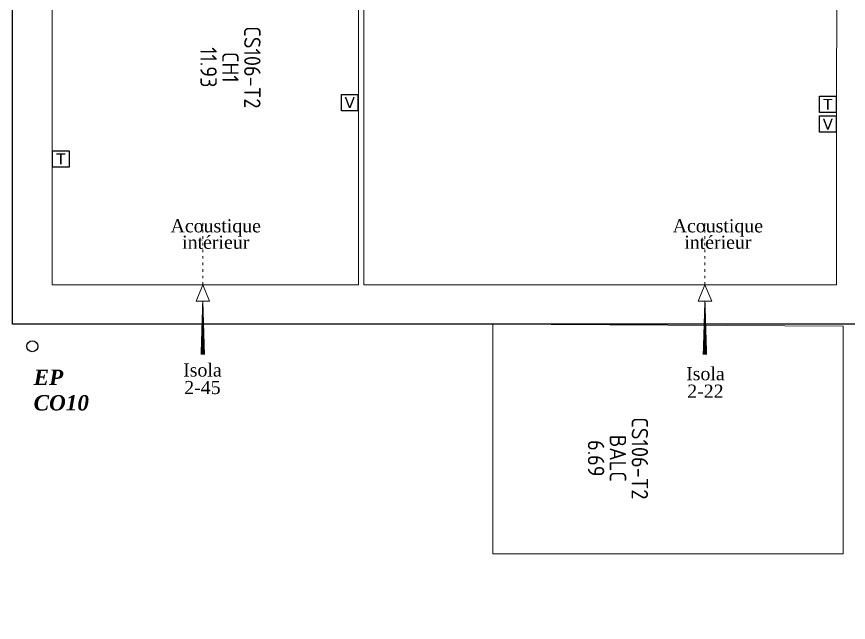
# Model space of a CAD drawing. Extents: x -2795338 to 3769695, y -3516596 to 3048438.
# Drawn here: x 482858 to 490457, y -351890 to -346353 of the extents above; entities that cross this region are included whole.
import ezdxf
from ezdxf import colors
from ezdxf.entities.mleader import LeaderData, LeaderLine
from ezdxf.math import Vec2, Vec3

# ---------------------------------------------------------------- set-up
doc = ezdxf.new("R2010")
doc.units = 0
doc.linetypes.add('ACAD_ISO03W100', pattern=[30, 12, -18])
doc.layers.add('_GAZELEC-RESERVATION', color=1, linetype='Continuous', lineweight=18)
for name, color, linetype in [('prlm-EAU-EPEXT', 145, 'Continuous'), ('prlm-ELEC-CFA', 181, 'Continuous'), ('prlm-VMC', 93, 'Continuous')]:
    doc.layers.add(name, color=color, linetype=linetype)
doc.layers.add('prlm-xpoly', color=7, linetype='Continuous', plot=False)
doc.layers.add('prlm-ZEROPLOT', color=254, linetype='Continuous', plot=False)
doc.styles.add('prlm-eau-ep', font='timesbi.ttf', dxfattribs={"height": 18})
doc.styles.add('prlm-vmc', font='pala.ttf', dxfattribs={"height": 14})
doc.styles.add('prlm-xpoly', font='isocp.shx', dxfattribs={"height": 15})
doc.styles.get("Standard").update_dxf_attribs({"font": 'arial.ttf'})

# ---------------------------------------------------------------- blocks, each defined once
blk = doc.blocks.new('xi.EA')
at = {"layer": 'prlm-VMC', "color": 0, "linetype": 'ByBlock', "lineweight": 5, "flags": 128}
blk.add_lwpolyline([(-6.17, -15), (6.17, -15), (0, 0)], close=True, dxfattribs=at)
at = {"layer": 'prlm-VMC', "color": 0, "linetype": 'ByBlock', "lineweight": -2, "flags": 128}
blk.add_lwpolyline([(0, -15, 1, 4, 0), (0, -63.63, 1, 1, 0)], format="xyseb", dxfattribs=at)
at = {"layer": 'prlm-VMC', "color": 0, "linetype": 'ByBlock', "lineweight": 5}
blk.add_solid([(0, 0), (6.17, -15), (-6.17, -15), (0, 0)], dxfattribs=at)
at = {"layer": 'prlm-ZEROPLOT', "color": 250, "linetype": 'ACAD_ISO03W100', "lineweight": 0, "ltscale": 0.2}
blk.add_lwpolyline([(0, 0), (0, 60)], dxfattribs=at)
blk = doc.blocks.new('xi.epext')
at = {"layer": 'prlm-EAU-EPEXT', "color": 0, "linetype": 'ByBlock', "lineweight": -2}
blk.add_circle((0, 0), 5, dxfattribs=at)
blk = doc.blocks.new('xi.TEL')
at = {"layer": 'prlm-ELEC-CFA', "color": 0, "linetype": 'ByBlock', "lineweight": -2, "flags": 128}
blk.add_lwpolyline([(-7.5, 7.5), (7.5, 7.5), (7.5, -7.5), (-7.5, -7.5)], close=True, dxfattribs=at)
at = {"layer": 'prlm-ELEC-CFA', "color": 0, "linetype": 'ByBlock', "insert": (0, 0), "char_height": 10, "width": 11.36, "attachment_point": 5}
blk.add_mtext('{\\fVerdana|b0|i0|c0|p34;T}', dxfattribs=at)
blk = doc.blocks.new('xi.TV')
at = {"layer": 'prlm-ELEC-CFA', "color": 0, "linetype": 'ByBlock', "lineweight": -2, "flags": 128}
blk.add_lwpolyline([(-7.5, 7.5), (7.5, 7.5), (7.5, -7.5), (-7.5, -7.5)], close=True, dxfattribs=at)
at = {"layer": 'prlm-ELEC-CFA', "color": 0, "linetype": 'ByBlock', "insert": (0, 0), "char_height": 10, "width": 11.36, "attachment_point": 5}
blk.add_mtext('{\\fVerdana|b0|i0|c0|p34;V}', dxfattribs=at)

msp = doc.modelspace()

# ---------------------------------------------------------------- linework, layer by layer
msp.add_circle((487178.691, -234079.124), 3282516.798)
at = {"layer": 'prlm-xpoly', "lineweight": 0}
for points in [[(486031.775, -348805.195), (490349.514, -348805.195), (490350.758, -344472.778), (490300.758, -344472.778), (490300.758, -342611.747), (487820.075, -342611.748), (487819.954, -344543.389), (486031.775, -344543.372)], [(485981.775, -348805.195), (485981.775, -344543.371), (483181.28, -344543.344), (483181.694, -348805.195)], [(490409.591, -349181.778), (487210.191, -349165.195), (487209.639, -351263.612), (490409.591, -351263.612)]]:
    msp.add_lwpolyline(points, close=True, dxfattribs=at)

# ---------------------------------------------------------------- block references
at = {"layer": 'prlm-EAU-EPEXT', "xscale": 10, "yscale": 10, "zscale": 10}
msp.add_blockref('xi.epext', (483001.373, -349366.08), dxfattribs=at)
at = {"layer": 'prlm-ELEC-CFA', "xscale": 10, "yscale": 10, "zscale": 10}
for name, p in [('xi.TV', (485901.776, -347138.721)), ('xi.TEL', (490269.988, -347155.012)), ('xi.TV', (490269.937, -347335.487)), ('xi.TEL', (483261.583, -347654.143))]:
    msp.add_blockref(name, p, dxfattribs=at)

# ---------------------------------------------------------------- texts
at = {"layer": 'prlm-EAU-EPEXT', "insert": (483013.361, -349579.441), "char_height": 140, "attachment_point": 1, "style": 'prlm-eau-ep'}
msp.add_mtext_dynamic_manual_height_columns('EP CO10', width=153.02069, gutter_width=75, heights=[0], dxfattribs=at)
at = {"layer": 'prlm-xpoly', "lineweight": 20, "char_height": 150, "attachment_point": 5, "rotation": 270, "line_spacing_factor": 0.8, "style": 'prlm-xpoly'}
for s, insert in [('CS106-T2\\PCH1\\P11.93', (484811.588, -346816.629)), ('CS106-T2\\PBALC\\P6.69', (488352.1, -350390.745))]:
    msp.add_mtext(s, dxfattribs=dict(at, insert=insert))

# ---------------------------------------------------------------- leaders
at = {"layer": '_GAZELEC-RESERVATION', "color": 6}
ml = msp.add_multileader_mtext('Standard', dxfattribs=at)
ml.set_content('résa n°76\\P150X150 en dalle haute', color=6)
ml.set_leader_properties()
ml.build(insert=Vec2(0, 0))
ml.multileader.update_dxf_attribs({"has_text_frame": 1, "arrow_head_size": 80, "scale": 20})
ctx = ml.context
ctx.base_point, ctx.scale, ctx.char_height, ctx.arrow_head_size, ctx.landing_gap_size, ctx.plane_origin = Vec3(474804.942, -349148.993), 20, 80, 80, 40, Vec3(468191.475, -348238.233)
notes = []
notes.append((ctx, [(0, (1, 1, 0), (476138.716, -349148.993), (-1, 0), 89.845, [(0, [(476768.914, -348584.387)], 0, [])])]))
ctx.mtext.insert, ctx.mtext.width, ctx.mtext.flow_direction = Vec3(474844.942, -349108.311), 1568.85041, 5
for ctx, leaders in notes:
    for number, flags, end, landing, length, lines in leaders:
        leader = LeaderData()
        leader.index, (leader.has_last_leader_line, leader.has_dogleg_vector, leader.attachment_direction) = number, flags
        leader.last_leader_point, leader.dogleg_vector, leader.dogleg_length = Vec3(end), Vec3(landing), length
        for number, points, colour, breaks in lines:
            line = LeaderLine()
            line.index, line.vertices, line.color, line.breaks = number, Vec3.list(points), colors.encode_raw_color(colour), breaks
            leader.lines.append(line)
        ctx.leaders.append(leader)

# ---------------------------------------------------------------- next in the draw order: texts
at = {"layer": 'prlm-VMC', "char_height": 120, "style": 'prlm-vmc', "bg_fill": 3, "box_fill_scale": 1.1, "bg_fill_color": 256, "bg_fill_transparency": 0}
for s, insert, width, attachment_point, line_spacing_factor in [('Acoustique intérieur', (484677.269, -348205.195), 236.73962, 2, 0.75), ('Acoustique intérieur', (489264.972, -348205.195), 236.73962, 2, 0.75), ('Isola\\P2-45', (484555.485, -349663.938), 173.97926, 5, 0.8), ('Isola\\P2-22', (489151.093, -349696.64), 173.97926, 5, 0.8)]:
    msp.add_mtext(s, dxfattribs=dict(at, insert=insert, width=width, attachment_point=attachment_point, line_spacing_factor=line_spacing_factor))

# ---------------------------------------------------------------- next in the draw order: linework, layer by layer
at = {"layer": 'prlm-ZEROPLOT'}
msp.add_lwpolyline([(476620.603, -340353.922), (482820.805, -340353.923), (482820.806, -333615.48), (497635.404, -333618.448), (497635.455, -349165.559), (482820.804, -349165.531), (482820.805, -342421.989), (476620.704, -342421.988)], close=True, dxfattribs=at)

# ---------------------------------------------------------------- next in the draw order: block references
at = {"layer": 'prlm-VMC', "xscale": 10, "yscale": 10, "zscale": 10}
for p in [(484558.899, -348805.195), (489146.602, -348805.195)]:
    msp.add_blockref('xi.EA', p, dxfattribs=at)

# ---------------------------------------------------------------- next in the draw order: leaders
at = {"layer": '_GAZELEC-RESERVATION', "color": 1}
ml = msp.add_multileader_mtext('Standard', dxfattribs=at)
ml.set_content('résa n°73\\P250X250 en dalle haute', color=1)
ml.set_leader_properties()
ml.build(insert=Vec2(0, 0))
ml.multileader.update_dxf_attribs({"has_text_frame": 1, "arrow_head_size": 80, "scale": 20})
ctx = ml.context
ctx.base_point, ctx.scale, ctx.char_height, ctx.arrow_head_size, ctx.landing_gap_size, ctx.plane_origin = Vec3(468419.994, -348035.471), 20, 80, 80, 40, Vec3(461815.422, -347124.711)
notes = []
notes.append((ctx, [(0, (1, 1, 0), (469762.663, -348035.471), (-1, 0), 89.845, [(0, [(469755.682, -348547.877)], 0, [])])]))
ctx.mtext.insert, ctx.mtext.width, ctx.mtext.flow_direction = Vec3(468459.994, -347994.788), 1568.85041, 5
at = {"layer": '_GAZELEC-RESERVATION', "color": 6}
ml = msp.add_multileader_mtext('Standard', dxfattribs=at)
ml.set_content('résa n°74\\P150X150 en dalle haute', color=6)
ml.set_leader_properties()
ml.build(insert=Vec2(0, 0))
ml.multileader.update_dxf_attribs({"has_text_frame": 1, "arrow_head_size": 80, "scale": 20})
ctx = ml.context
ctx.base_point, ctx.scale, ctx.char_height, ctx.arrow_head_size, ctx.landing_gap_size, ctx.plane_origin = Vec3(468212.385, -349863.708), 20, 80, 80, 40, Vec3(461598.918, -348952.948)
notes.append((ctx, [(0, (1, 1, 0), (469546.159, -349863.708), (-1, 0), 89.845, [(0, [(470176.357, -349299.102)], 0, [])])]))
ctx.mtext.insert, ctx.mtext.width, ctx.mtext.flow_direction = Vec3(468252.385, -349823.026), 1568.85041, 5
ml = msp.add_multileader_mtext('Standard', dxfattribs=at)
ml.set_content('résa n°72\\P150X150 en dalle haute', color=6)
ml.set_leader_properties()
ml.build(insert=Vec2(0, 0))
ml.multileader.update_dxf_attribs({"has_text_frame": 1, "arrow_head_size": 80, "scale": 20})
ctx = ml.context
ctx.base_point, ctx.scale, ctx.char_height, ctx.arrow_head_size, ctx.landing_gap_size, ctx.plane_origin = Vec3(465705.572, -349924.441), 20, 80, 80, 40, Vec3(459092.105, -349013.681)
notes.append((ctx, [(0, (1, 1, 0), (467039.346, -349924.441), (-1, 0), 89.845, [(0, [(467669.544, -349359.836)], 0, [])])]))
ctx.mtext.insert, ctx.mtext.width, ctx.mtext.flow_direction = Vec3(465745.572, -349883.759), 1568.85041, 5
ml = msp.add_multileader_mtext('Standard', dxfattribs=at)
ml.set_content('résa n°71\\P150X150 en dalle haute', color=6)
ml.set_leader_properties()
ml.build(insert=Vec2(0, 0))
ml.multileader.update_dxf_attribs({"has_text_frame": 1, "arrow_head_size": 80, "scale": 20})
ctx = ml.context
ctx.base_point, ctx.scale, ctx.char_height, ctx.arrow_head_size, ctx.landing_gap_size, ctx.plane_origin = Vec3(463421.859, -350261.184), 20, 80, 80, 40, Vec3(456808.392, -349350.424)
notes.append((ctx, [(0, (1, 1, 0), (464755.633, -350261.184), (-1, 0), 89.845, [(0, [(465385.831, -349696.578)], 0, [])])]))
ctx.mtext.insert, ctx.mtext.width, ctx.mtext.flow_direction = Vec3(463461.859, -350220.501), 1568.85041, 5
ml = msp.add_multileader_mtext('Standard', dxfattribs=at)
ml.set_content('résa n°75\\P150X150 en dalle haute', color=6)
ml.set_leader_properties()
ml.build(insert=Vec2(0, 0))
ml.multileader.update_dxf_attribs({"has_text_frame": 1, "arrow_head_size": 80, "scale": 20})
ctx = ml.context
ctx.base_point, ctx.scale, ctx.char_height, ctx.arrow_head_size, ctx.landing_gap_size, ctx.plane_origin = Vec3(468487.141, -350228.577), 20, 80, 80, 40, Vec3(461873.674, -349317.817)
notes.append((ctx, [(0, (1, 1, 0), (469820.915, -350228.577), (-1, 0), 89.845, [(0, [(470451.113, -349663.972)], 0, [])])]))
ctx.mtext.insert, ctx.mtext.width, ctx.mtext.flow_direction = Vec3(468527.141, -350187.895), 1568.85041, 5
for ctx, leaders in notes:
    for number, flags, end, landing, length, lines in leaders:
        leader = LeaderData()
        leader.index, (leader.has_last_leader_line, leader.has_dogleg_vector, leader.attachment_direction) = number, flags
        leader.last_leader_point, leader.dogleg_vector, leader.dogleg_length = Vec3(end), Vec3(landing), length
        for number, points, colour, breaks in lines:
            line = LeaderLine()
            line.index, line.vertices, line.color, line.breaks = number, Vec3.list(points), colors.encode_raw_color(colour), breaks
            leader.lines.append(line)
        ctx.leaders.append(leader)

doc.saveas('drawing.dxf')
